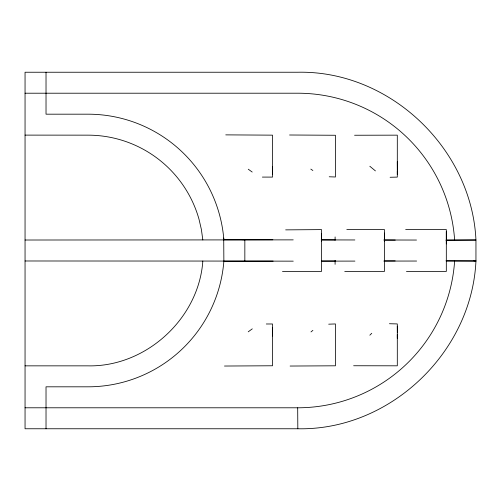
<?xml version="1.0" encoding="UTF-8"?>
<svg xmlns="http://www.w3.org/2000/svg" width="501" height="501" viewBox="0 0 501 501"><rect width="100%" height="100%" fill="white"/><g stroke="black" fill="none" stroke-linecap="round" stroke-linejoin="round"><path stroke-width="0.75" d="M335.106 236.96L335.094 240.255M223.715 238.025L223.866 261.196A136.316 136.316 0 0 1 220.922 280.585L220.521 282.326A136.316 136.316 0 0 1 87.969 386.816L46.023 386.816L46.023 428.762M384.455 233.078L384.455 241.25M397.306 161.798L397.368 170.008M272.519 166.614L272.519 174.285M397.28 334.549L397.306 338.307M397.306 326.145L397.368 332.758M446.322 231.775L446.322 243.931M293.248 261.153L202.83 261.052C198.822 318.78 145.678 367.208 87.832 365.849L25.05 365.849M272.519 327.698L272.519 336.014M321.542 233.322L321.542 241.639M473.683 260.745L475.95 260.983C471.735 352.554 389.797 430.641 297.826 428.762L25.05 428.762L25.05 72.238L297.826 72.238C389.797 70.359 471.735 148.446 475.95 240.017L475.95 260.983L446.278 261.015M369.838 335.194L371.755 333.284M310.983 331.931L312.893 330.359M248.227 331.819L252.285 328.844M328.694 324.178L335.438 323.947L335.438 365.799L290.104 366.043M390.11 177.273L397.306 177.097L397.306 135.157L354.564 135.245M446.034 240.198L475.95 240.017L446.103 240.073M285.67 229.871L321.542 229.608L321.542 271.392L282.483 271.404M25.05 240.017L293.217 239.873M272.863 239.76L223.866 239.804A136.316 136.316 0 0 0 87.969 114.184L46.023 114.184L46.023 72.238M224.473 366.037L272.519 365.768L272.519 323.984L266.3 323.984M344.744 271.592L384.455 271.423L384.455 229.577L346.798 229.377M223.866 261.196L273.151 261.109M321.648 261.021L335.733 260.996M384.236 260.915L395.189 260.889M446.034 260.802L475.95 260.983M353.637 365.749L397.306 365.811L397.306 323.934L389.434 323.727M25.05 93.211L297.688 93.211A157.289 157.289 0 0 1 454.639 240.211M262.374 177.091L272.519 177.097L272.519 135.151L225.757 134.875M405.672 229.571L446.322 229.564L446.322 271.436L406.455 271.448M25.05 260.983L202.83 261.052M321.354 261.127L354.927 261.096M383.816 261.071L416.613 261.04M25.05 407.789L297.688 407.789A157.289 157.289 0 0 0 454.639 260.789M25.05 135.113L87.9 135.151A115.374 115.374 0 0 1 198.997 219.188L201.383 229.477L202.83 239.948M321.31 239.91L354.865 239.96M383.741 239.998L416.513 240.042M321.197 239.891L335.232 239.929M384.355 240.054L395.264 240.085M289.572 135.001L335.438 135.264L335.438 176.991L329.232 176.778M241.676 239.678L244.839 239.804L244.839 261.196M252.185 172.043L248.271 169.213M310.808 169.106L312.862 170.509M369.826 166.257L375.424 170.904M397.306 174.417L397.306 171.135M297.688 407.789L297.826 428.762M335.094 260.539L335.094 264.334"/></g></svg>
